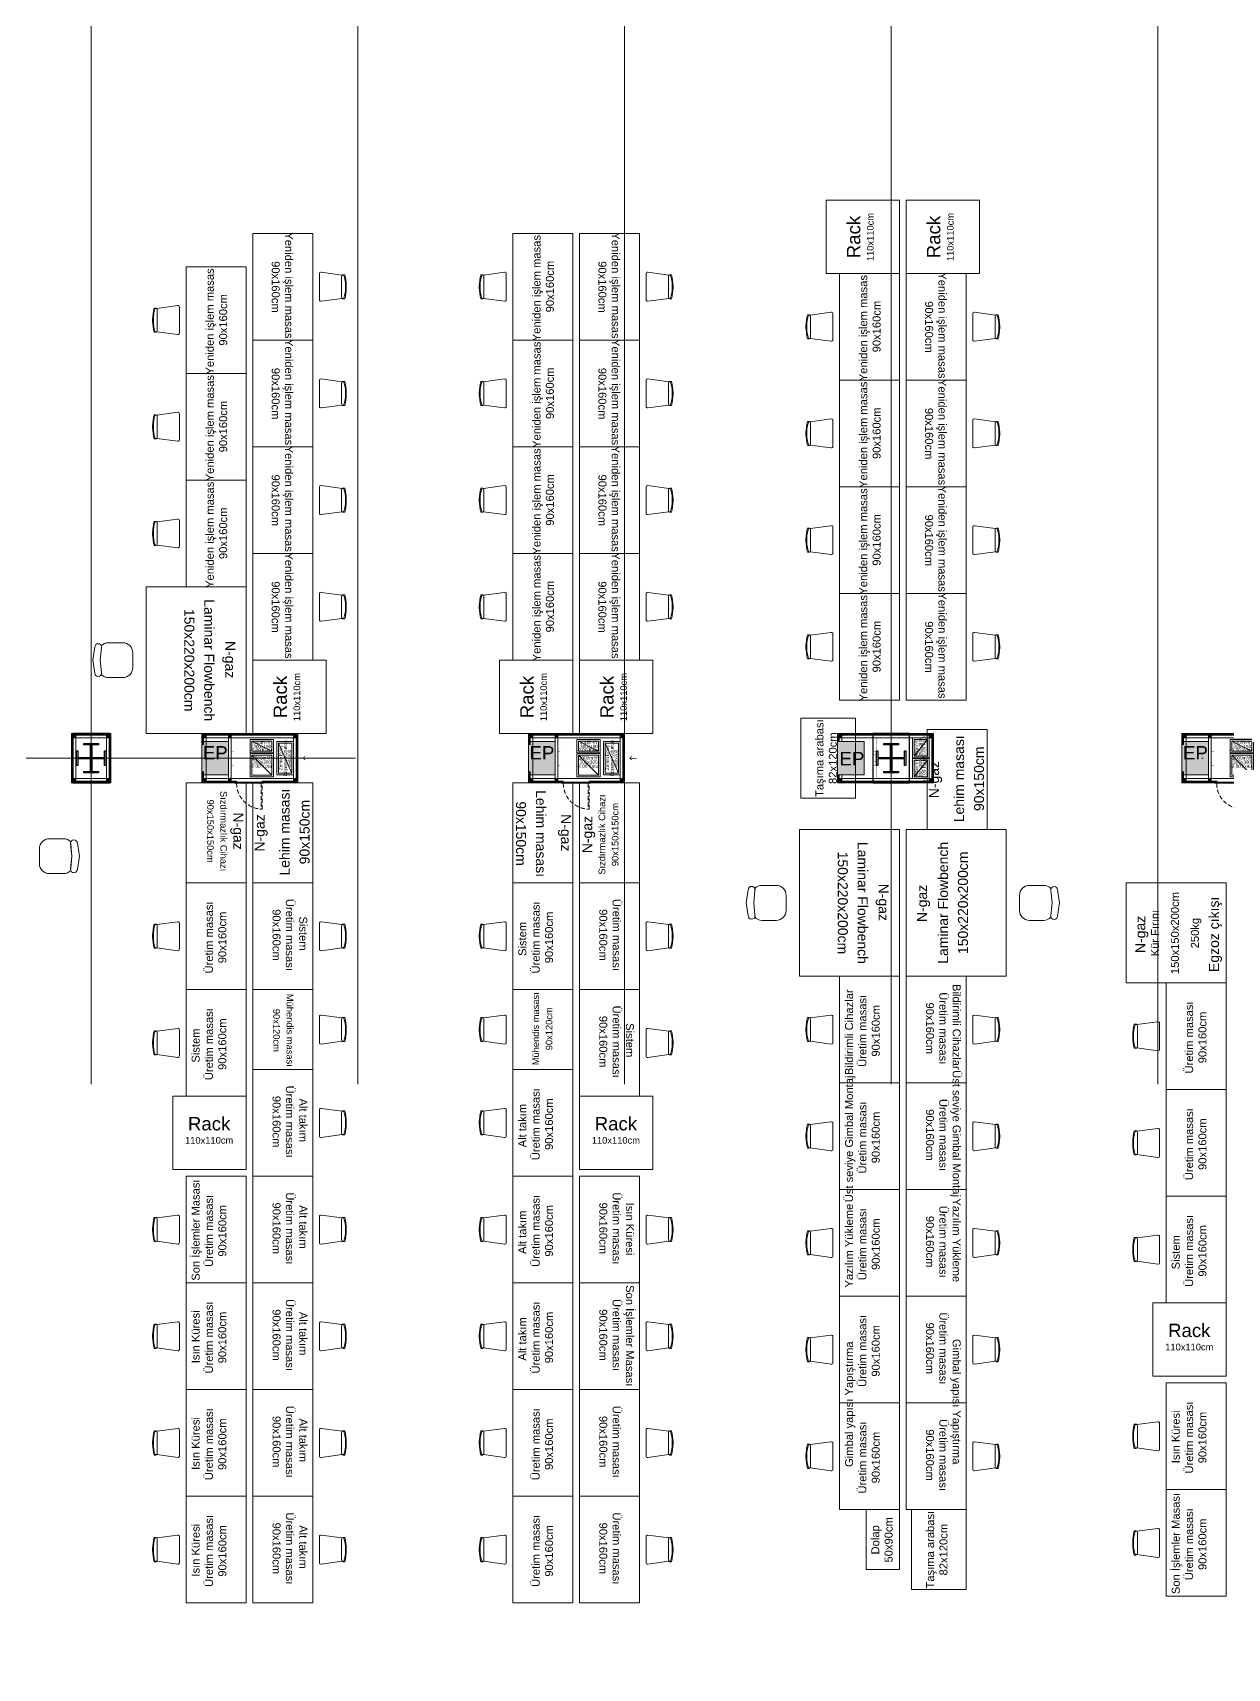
# Model space of a CAD drawing. Header units: centimetres. Extents: x 405464 to 563355, y 50011 to 66875.
# Drawn here: x 510751 to 512542, y 54154 to 56607 of the extents above; entities that cross this region are included whole.
import ezdxf
from ezdxf.enums import TextEntityAlignment as Align

# ---------------------------------------------------------------- set-up
doc = ezdxf.new("R2010")
doc.units = ezdxf.units.CM
for name, pattern in [('DASHDOT', [25.4, 12.7, -6.35, 0, -6.35]), ('DASHED2', [9.525, 6.35, -3.175]), ('HIDDEN', [9.525, 6.35, -3.175])]:
    doc.linetypes.add(name, pattern=pattern)
doc.layers.get('0').update_dxf_attribs({"lineweight": 9})
for name, color, linetype, lineweight in [('0-KRCN-MİMARİ-220526', 8, 'Continuous', 9), ('A_Aks', 30, 'DASHDOT', 9), ('A_celik', 1, 'Continuous', 25), ('A_Duvar-alçiplak', 3, 'Continuous', 30), ('D_Aluminyum', 140, 'Continuous', 18), ('D_Merkez', 51, 'Continuous', 13), ('D_Profil', 155, 'Continuous', 15), ('G_0.13', 145, 'Continuous', 13), ('TF_Cihaz', 20, 'Continuous', 13), ('TF_Mobilya', 142, 'Continuous', 9)]:
    doc.layers.add(name, color=color, linetype=linetype, lineweight=lineweight)
doc.layers.add('Altyapı', color=1, linetype='Continuous')
doc.layers.add('TF_Cihaz_yazı', color=5, linetype='Continuous')
doc.layers.add('DV_alçıpanel_duvar_yeni', color=1, linetype='Continuous', lineweight=20, true_color=0xff0000)
doc.styles.add('MP_KAPI_POZ', font='arial.ttf')
doc.styles.add('Normal', font='arial.ttf')

# ---------------------------------------------------------------- blocks, each defined once
blk = doc.blocks.new('a_aks')
at = {"layer": 'A_Aks', "color": 8, "ltscale": 200}
for p, q in [((6480, 5308), (6480, -831.1)), ((6880, 5308), (6880, -831.1)), ((7280, 5308), (7280, -831.1)), ((7680, 5308), (7680, -831.1)), ((8080, 5308), (8080, -831.1)), ((-743.4, 3257), (12633.6, 3257))]:
    blk.add_line(p, q, dxfattribs=at)
blk = doc.blocks.new('mimari_yeni_durum')
at = {"layer": 'A_celik', "color": 8}
for points in [[(6458, 3246), (6458, 3268), (6460, 3268), (6460, 3258), (6500, 3258), (6500, 3268), (6502, 3268), (6502, 3246), (6500, 3246), (6500, 3256), (6460, 3256), (6460, 3246), (6458, 3246)], [(6469, 3279), (6491, 3279), (6491, 3277), (6481, 3277), (6481, 3237), (6491, 3237), (6491, 3235), (6469, 3235), (6469, 3237), (6479, 3237), (6479, 3277), (6469, 3277), (6469, 3279)], [(7658, 3246), (7658, 3268), (7660, 3268), (7660, 3258), (7700, 3258), (7700, 3268), (7702, 3268), (7702, 3246), (7700, 3246), (7700, 3256), (7660, 3256), (7660, 3246), (7658, 3246)], [(7669, 3279), (7691, 3279), (7691, 3277), (7681, 3277), (7681, 3237), (7691, 3237), (7691, 3235), (7669, 3235), (7669, 3237), (7679, 3237), (7679, 3277), (7669, 3277), (7669, 3279)]]:
    blk.add_lwpolyline(points, dxfattribs=at)
at = {"layer": 'A_Duvar-alçiplak', "color": 8}
for points in [[(6452.5, 3220), (6507.5, 3220), (6507.5, 3294), (6452.5, 3294)], [(7652.5, 3220), (7707.5, 3220), (7707.5, 3294), (7652.5, 3294)]]:
    blk.add_lwpolyline(points, close=True, dxfattribs=at)
at = {"layer": 'A_Aks', "color": 8}
blk.add_blockref('a_aks', (0, 0), dxfattribs=at)
blk = doc.blocks.new('sandalye')
at = {"color": 8, "linetype": 'HIDDEN', "ltscale": 5}
blk.add_line((-403, 12), (-403, -12), dxfattribs=at)
at = {"color": 8, "linetype": 'Continuous'}
for p, q in [((-356, 181), (-379, 181)), ((-366, 172), (-341, 175)), ((-341, 175), (-366, 172)), ((-24, 217), (-341, 175)), ((-333, -158), (-333, 158)), ((-333, 158), (-333, -158)), ((0, -196), (0, 196)), ((-379, -181), (-356, -181)), ((-341, -175), (-366, -172)), ((-366, -172), (-341, -175)), ((-341, -175), (-24, -217))]:
    blk.add_line(p, q, dxfattribs=at)
for centre, radius, start, end in [((276, 0), 679, 164.5563, 178.9655), ((222, 0), 613, 163.7398, 178.854), ((222, 0), 613, 163.7398, 178.854), ((-356, 158), 23, 48.6707, 90), ((-356, 158), 23, 0, 48.6707), ((-356, 158), 23, 0, 48.6707), ((-21, 196), 21.5, 360, 97.624), ((276, 0), 679, 181.0345, 195.4437), ((222, 0), 613, 181.146, 196.2602), ((222, 0), 613, 181.146, 196.2602), ((-356, -158), 23, 270, 311.3293), ((-356, -158), 23, 311.3293, 360), ((-356, -158), 23, 311.3293, 360), ((-21, -196), 21.5, 262.376, 0)]:
    blk.add_arc(centre, radius, start, end, dxfattribs=at)
at = {"color": 8, "linetype": 'HIDDEN', "ltscale": 5}
for centre, radius, start, end in [((276, 0), 679, 178.9655, 181.0345), ((276, 0), 679, 178.9655, 181.0345), ((222, 0), 613, 178.854, 181.146), ((222, 0), 613, 178.854, 181.146)]:
    blk.add_arc(centre, radius, start, end, dxfattribs=at)
blk = doc.blocks.new('A$C43b5bca2')
at = {"layer": 'Altyapı', "color": 8, "style": 'MP_KAPI_POZ'}
blk.add_text('N-gaz', height=15, rotation=90, dxfattribs=at).set_placement((-7.5, 27.9), align=Align.MIDDLE_CENTER)
blk = doc.blocks.new('*U123')
at = {"ltscale": 40}
blk.add_lwpolyline([(0, 0), (0, 4), (4, 4), (4, 0)], close=True, dxfattribs=at)
at = {"layer": 'D_Merkez', "ltscale": 0.015}
for points in [[(0, 0), (4, 4)], [(0, 4), (4, 0)]]:
    blk.add_lwpolyline(points, dxfattribs=at)
at = {"layer": 'D_Profil', "ltscale": 40}
blk.add_lwpolyline([(0.3, 0.3), (0.3, 3.7), (3.7, 3.7), (3.7, 0.3)], close=True, dxfattribs=at)
blk = doc.blocks.new('A$Cc0add5d6')
h = blk.add_hatch(color=252)
h.dxf.hatch_style = 1
h.paths.add_polyline_path([(-14, 12), (26, 12), (26, 62), (-14, 62)])
for points in [[(-14, 12), (26, 12), (26, 62), (-14, 62)], [(98.5, 12), (123.5, 12), (123.5, 62), (98.5, 62)], [(101, 14.5), (121, 14.5), (121, 59.5), (101, 59.5)]]:
    blk.add_lwpolyline(points, close=True)
for points, const_width in [([(34, 67.5), (30, 67.5), (30, 47.5), (34, 47.5)], 0.5), ([(34, 26.5), (30, 26.5), (30, 6.5), (34, 6.5)], 0.5), ([(140.8, 34.2), (138, 37), (140.8, 39.8)], 1), ([(148.1, 37), (138, 37)], 1)]:
    blk.add_lwpolyline(points, dxfattribs=dict(const_width=const_width))
at = {"ltscale": 10}
for points in [[(58.5, 65), (93.5, 65), (93.5, 45), (58.5, 45)], [(61, 62.5), (91, 62.5), (91, 47.5), (61, 47.5)], [(58.5, 44), (93.5, 44), (93.5, 9), (58.5, 9)], [(61, 41.5), (91, 41.5), (91, 11.5), (61, 11.5)]]:
    blk.add_lwpolyline(points, close=True, dxfattribs=at)
for points in [[(91, 47.5), (61, 62.5)], [(91, 11.5), (61, 41.5)]]:
    blk.add_lwpolyline(points, dxfattribs=at)
blk.add_lwpolyline([(101, 59.5), (121, 14.5)])
at = {"layer": 'D_Aluminyum'}
for points in [[(37.5, 2.5), (37.5, 0), (35.5, 0), (35.5, -0.7), (38.2, -0.7), (38.2, 2.5), (37.5, 2.5)], [(38.2, 0.8), (76.8, 0.8)], [(79.5, -0.7), (76.8, -0.7), (76.8, 2.5), (77.5, 2.5), (77.5, 0), (79.5, 0), (79.5, -0.7)], [(38.2, -0.7), (76.8, -0.7)]]:
    blk.add_lwpolyline(points, dxfattribs=at)
at = {"layer": 'D_Aluminyum', "linetype": 'DASHED2'}
blk.add_lwpolyline([(76.8, -0.7), (75.3, -0.7), (75.3, -39.3), (76.8, -39.3)], close=True, dxfattribs=at)
blk.add_arc((76.8, -0.7), 38.6, 180, 267.7746, dxfattribs=at)
at = {"layer": 'D_Profil'}
blk.add_lwpolyline([(-7.5, 6.5), (123.5, 6.5), (123.5, 67.5), (-7.5, 67.5)], close=True, dxfattribs=at)
for points in [[(26, 6.5), (26, 67.5)], [(30, 6.5), (30, 67.5)]]:
    blk.add_lwpolyline(points, dxfattribs=at)
at = {"layer": 'DV_alçıpanel_duvar_yeni'}
for points in [[(77.5, 0), (130, 0), (130, 74), (-14, 74), (-14, 57)], [(77.5, 1.2), (128.8, 1.2), (128.8, 72.8), (-12.8, 72.8), (-12.8, 57)], [(77.5, 2.5), (127.5, 2.5), (127.5, 71.5), (-11.5, 71.5), (-11.5, 57)], [(-14, 17), (-14, 0), (37.5, 0)], [(-12.8, 17), (-12.8, 1.2), (37.5, 1.2)], [(-11.5, 17), (-11.5, 2.5), (37.5, 2.5)], [(37.5, 2.5), (37.5, 0)], [(77.5, 2.5), (77.5, 0)]]:
    blk.add_lwpolyline(points, dxfattribs=at)
at = {"layer": 'D_Profil', "xscale": -1, "rotation": 180}
for p in [(-11.5, 71.5), (26, 71.5), (26, 6.5)]:
    blk.add_blockref('*U123', p, dxfattribs=at)
at = {"layer": 'D_Profil', "rotation": 180}
blk.add_blockref('*U123', (127.5, 71.5), dxfattribs=at)
at = {"layer": 'D_Profil'}
blk.add_blockref('*U123', (-11.5, 2.5), dxfattribs=at)
at = {"layer": 'D_Profil', "xscale": -1}
blk.add_blockref('*U123', (127.5, 2.5), dxfattribs=at)
at = {"style": 'Normal'}
for s, height, p in [('EP', 20, (-12.4, 35.1)), ('+2.00 Kotu', 5, (56.8, 46.7)), ('500m³/h', 5, (62.9, 58)), ('300x150', 5, (63.3, 52)), ('+2.00 Kotu', 5, (56.7, 22.6)), ('2000m³/h', 5, (61.7, 35)), ('300x300', 5, (62.9, 28.6))]:
    blk.add_text(s, height=height, dxfattribs=at).set_placement(p)
for s, p in [('Zemin Emiş', (106.8, 19.1)), ('Döşeme Kotunda', (113.7, 9.7)), ('450x200', (119.9, 22.9))]:
    blk.add_text(s, height=5, rotation=90, dxfattribs=at).set_placement(p)
blk = doc.blocks.new('duvarlar')
h = blk.add_hatch(color=252)
h.dxf.hatch_style = 1
h.paths.add_polyline_path([(7599.5, 3232), (7639.5, 3232), (7639.5, 3282), (7599.5, 3282)])
at = {"const_width": 0.5}
for points in [[(7654, 3267.5), (7658, 3267.5), (7658, 3287.5), (7654, 3287.5)], [(7654, 3262), (7658, 3262), (7658, 3252), (7654, 3252)], [(7654, 3226.5), (7658, 3226.5), (7658, 3246.5), (7654, 3246.5)]]:
    blk.add_lwpolyline(points, dxfattribs=at)
at = {"ltscale": 10}
for points in [[(7712, 3257.5), (7712, 3287.5), (7737, 3287.5), (7737, 3257.5)], [(7714.5, 3260), (7714.5, 3285), (7734.5, 3285), (7734.5, 3260)], [(7712, 3226.5), (7712, 3256.5), (7737, 3256.5), (7737, 3226.5)], [(7714.5, 3229), (7714.5, 3254), (7734.5, 3254), (7734.5, 3229)]]:
    blk.add_lwpolyline(points, close=True, dxfattribs=at)
for points in [[(7734.5, 3285), (7714.5, 3260)], [(7734.5, 3254), (7714.5, 3229)]]:
    blk.add_lwpolyline(points, dxfattribs=at)
at = {"layer": 'D_Profil'}
blk.add_lwpolyline([(6457, 3226.5), (6503, 3226.5), (6503, 3287.5), (6457, 3287.5)], close=True, dxfattribs=at)
blk.add_lwpolyline([(7606, 3232), (7606, 3226.5), (7737, 3226.5), (7737, 3287.5), (7606, 3287.5), (7606, 3282)], dxfattribs=at)
at = {"layer": 'DV_alçıpanel_duvar_yeni'}
for points in [[(6450.5, 3220), (6509.5, 3220), (6509.5, 3294), (6450.5, 3294)], [(6451.8, 3221.2), (6508.2, 3221.2), (6508.2, 3292.7), (6451.8, 3292.7)], [(6453, 3222.5), (6507, 3222.5), (6507, 3291.5), (6453, 3291.5)]]:
    blk.add_lwpolyline(points, close=True, dxfattribs=at)
for points in [[(7599.5, 3232), (7599.5, 3220), (7743.5, 3220), (7743.5, 3294), (7599.5, 3294), (7599.5, 3282)], [(7600.8, 3232), (7600.8, 3221.2), (7742.2, 3221.2), (7742.2, 3292.7), (7600.8, 3292.7), (7600.8, 3282)], [(7602, 3232), (7602, 3222.5), (7741, 3222.5), (7741, 3291.5), (7602, 3291.5), (7602, 3282)]]:
    blk.add_lwpolyline(points, dxfattribs=at)
at = {"layer": 'G_0.13', "ltscale": 10}
blk.add_lwpolyline([(7599.5, 3232), (7639.5, 3232), (7639.5, 3282), (7599.5, 3282)], close=True, dxfattribs=at)
for p in [(6660, 3220), (7150, 3220), (8130, 3220)]:
    blk.add_blockref('A$Cc0add5d6', p)
at = {"layer": 'D_Profil', "rotation": 180}
for p in [(6457, 3291.5), (6507, 3291.5), (7606, 3291.5), (7741, 3291.5)]:
    blk.add_blockref('*U123', p, dxfattribs=at)
at = {"layer": 'D_Profil', "xscale": -1}
for p in [(6457, 3222.5), (6507, 3222.5), (7606, 3222.5), (7741, 3222.5)]:
    blk.add_blockref('*U123', p, dxfattribs=at)
at = {"style": 'Normal'}
for s, p in [('+2.00 Kotu', (7731.2, 3256.4)), ('500m³/h', (7720.5, 3259.3)), ('250x200', (7726.5, 3259.6)), ('500m³/h', (7720.5, 3228.3)), ('250x200', (7726.5, 3228.6)), ('+2.00 Kotu', (7731.8, 3222.2))]:
    blk.add_text(s, height=5, rotation=90, dxfattribs=at).set_placement(p)
blk.add_text('EP', height=20, dxfattribs=at).set_placement((7602.5, 3246.3))
blk = doc.blocks.new('A$C9e52caec')
at = {"color": 8}
for p, q in [((6482.5, 3404.1), (6485.6, 3423.7)), ((6495.6, 3422.7), (6493.8, 3404.1)), ((6495.7, 3422.7), (6493.8, 3404.1)), ((6512.5, 3430.2), (6506.3, 3430.2)), ((6527.5, 3430.2), (6512.5, 3430.2)), ((6542.5, 3392.8), (6542.5, 3415.2)), ((6482.5, 3404.1), (6482.5, 3404.1)), ((6482.5, 3404.1), (6482.5, 3404.1)), ((6482.5, 3404), (6482.5, 3404.1)), ((6485.6, 3384.5), (6482.5, 3404)), ((6482.5, 3404), (6482.5, 3404)), ((6493.8, 3404.1), (6495.6, 3385.4)), ((6493.8, 3404.1), (6495.7, 3385.4)), ((6506.3, 3377.8), (6527.5, 3377.8)), ((6402.5, 3121.2), (6402.5, 3098.8)), ((6438.7, 3136.2), (6417.5, 3136.2)), ((6451.2, 3109.9), (6449.3, 3128.6)), ((6451.2, 3109.9), (6449.4, 3128.6)), ((6459.4, 3129.5), (6462.5, 3110)), ((6449.3, 3091.3), (6451.2, 3109.9)), ((6449.4, 3091.3), (6451.2, 3109.9)), ((6462.5, 3109.9), (6459.4, 3090.3)), ((6462.5, 3110), (6462.5, 3110)), ((6462.5, 3110), (6462.5, 3109.9)), ((6462.5, 3109.9), (6462.5, 3109.9)), ((6462.5, 3109.9), (6462.5, 3109.9)), ((6417.5, 3083.8), (6432.5, 3083.8)), ((6432.5, 3083.8), (6438.7, 3083.8)), ((7492.5, 3066.2), (7486.3, 3066.2)), ((7507.5, 3066.2), (7492.5, 3066.2)), ((7908.7, 3066.2), (7887.5, 3066.2)), ((7462.5, 3040.1), (7465.6, 3059.7)), ((7475.6, 3058.7), (7473.8, 3040.1)), ((7475.7, 3058.7), (7473.8, 3040.1)), ((7522.5, 3028.8), (7522.5, 3051.2)), ((7872.5, 3051.2), (7872.5, 3028.8)), ((7921.2, 3039.9), (7919.3, 3058.6)), ((7921.2, 3039.9), (7919.4, 3058.6)), ((7929.4, 3059.5), (7932.5, 3040)), ((7462.5, 3040.1), (7462.5, 3040.1)), ((7462.5, 3040.1), (7462.5, 3040.1)), ((7462.5, 3040), (7462.5, 3040.1)), ((7465.6, 3020.5), (7462.5, 3040)), ((7462.5, 3040), (7462.5, 3040)), ((7473.8, 3040.1), (7475.6, 3021.4)), ((7473.8, 3040.1), (7475.7, 3021.4)), ((7919.3, 3021.3), (7921.2, 3039.9)), ((7919.4, 3021.3), (7921.2, 3039.9)), ((7932.5, 3039.9), (7929.4, 3020.3)), ((7932.5, 3040), (7932.5, 3040)), ((7932.5, 3040), (7932.5, 3039.9)), ((7932.5, 3039.9), (7932.5, 3039.9)), ((7932.5, 3039.9), (7932.5, 3039.9)), ((7486.3, 3013.8), (7507.5, 3013.8)), ((7887.5, 3013.8), (7902.5, 3013.8)), ((7902.5, 3013.8), (7908.7, 3013.8))]:
    blk.add_line(p, q, dxfattribs=at)
for centre, start, end in [((6506.3, 3415.2), 89.9532, 136.7734), ((6527.5, 3415.2), 0.0642, 90.0642), ((6527.5, 3392.8), 269.9358, 359.9358), ((6506.3, 3392.8), 222.9893, 270.047), ((6417.5, 3121.2), 89.9358, 179.9358), ((6438.7, 3121.2), 42.9893, 90.047), ((6417.5, 3098.8), 180.0642, 270.0642), ((6438.7, 3098.8), 269.9532, 316.7734), ((7486.3, 3051.2), 89.9532, 136.7734), ((7507.5, 3051.2), 0.0642, 90.0642), ((7887.5, 3051.2), 89.9358, 179.9358), ((7908.7, 3051.2), 42.9893, 90.047), ((7486.3, 3028.8), 222.9893, 270.047), ((7507.5, 3028.8), 269.9358, 359.9358), ((7887.5, 3028.8), 180.0642, 270.0642), ((7908.7, 3028.8), 269.9532, 316.7734)]:
    blk.add_arc(centre, 15, start, end, dxfattribs=at)
for centre, major_axis, start_param, end_param in [((6490.7, 3423.7), (-5.07, 0), -1.570796, 0), ((6490.7, 3423.7), (-5.07, 0), 3.141593, 4.712389), ((6490.6, 3423.7), (-5.07, 0), -3.141593, -2.777625), ((6490.6, 3423.7), (-5.07, 0), 2.948377, 3.141593), ((6490.7, 3423.7), (-5.07, 0), 2.948377, 3.141593), ((6490.6, 3384.5), (5.07, 0), 0, 0.193216), ((6490.7, 3384.5), (5.07, 0), 0, 0.193216), ((6490.7, 3384.5), (5.07, 0), 3.141593, 4.712389), ((6490.7, 3384.5), (5.07, 0), -1.570796, 0), ((6490.6, 3384.5), (5.07, 0), -0.386815, 0), ((6454.3, 3129.5), (-5.07, 0), -1.570796, 0), ((6454.3, 3129.5), (-5.07, 0), 0, 0.193216), ((6454.4, 3129.5), (-5.07, 0), -0.386815, 0), ((6454.4, 3129.5), (-5.07, 0), 0, 0.193216), ((6454.3, 3129.5), (-5.07, 0), 3.141593, 4.712389), ((6454.3, 3090.3), (5.07, 0), 2.948377, 3.141593), ((6454.4, 3090.3), (5.07, 0), 2.948377, 3.141593), ((6454.3, 3090.3), (5.07, 0), 3.141593, 4.712389), ((6454.4, 3090.3), (5.07, 0), -3.141593, -2.777625), ((6454.3, 3090.3), (5.07, 0), -1.570796, 0), ((7470.7, 3059.7), (-5.07, 0), -1.570796, 0), ((7470.7, 3059.7), (-5.07, 0), 3.141593, 4.712389), ((7470.6, 3059.7), (-5.07, 0), -3.141593, -2.777625), ((7470.6, 3059.7), (-5.07, 0), 2.948377, 3.141593), ((7470.7, 3059.7), (-5.07, 0), 2.948377, 3.141593), ((7924.3, 3059.5), (-5.07, 0), -1.570796, 0), ((7924.3, 3059.5), (-5.07, 0), 0, 0.193216), ((7924.4, 3059.5), (-5.07, 0), -0.386815, 0), ((7924.4, 3059.5), (-5.07, 0), 0, 0.193216), ((7924.3, 3059.5), (-5.07, 0), 3.141593, 4.712389), ((7470.7, 3020.5), (5.07, 0), 3.141593, 4.712389), ((7470.7, 3020.5), (5.07, 0), -1.570796, 0), ((7470.6, 3020.5), (5.07, 0), -0.386815, 0), ((7470.6, 3020.5), (5.07, 0), 0, 0.193216), ((7470.7, 3020.5), (5.07, 0), 0, 0.193216), ((7924.3, 3020.3), (5.07, 0), 2.948377, 3.141593), ((7924.3, 3020.3), (5.07, 0), 3.141593, 4.712389), ((7924.4, 3020.3), (5.07, 0), 2.948377, 3.141593), ((7924.4, 3020.3), (5.07, 0), -3.141593, -2.777625), ((7924.3, 3020.3), (5.07, 0), -1.570796, 0)]:
    blk.add_ellipse(centre, major_axis=major_axis, ratio=0.992782, start_param=start_param, end_param=end_param, dxfattribs=at)
at = {"layer": 'TF_Cihaz', "color": 8}
for points in [[(7692.5, 3984), (7692.5, 4094), (7582.5, 4094), (7582.5, 3984)], [(7812.5, 3984), (7812.5, 4094), (7702.5, 4094), (7702.5, 3984)], [(6562.5, 3294), (6712.5, 3294), (6712.5, 3514), (6562.5, 3514)], [(6832.5, 3294), (6832.5, 3404), (6722.5, 3404), (6722.5, 3294)], [(7202.5, 3294), (7202.5, 3404), (7092.5, 3404), (7092.5, 3294)], [(7322.5, 3294), (7322.5, 3404), (7212.5, 3404), (7212.5, 3294)], [(7824, 3300), (7734, 3300), (7734, 3150), (7824, 3150)], [(6712.5, 3220), (6622.5, 3220), (6622.5, 3070), (6712.5, 3070)], [(6812.5, 3220), (6722.5, 3220), (6722.5, 3070), (6812.5, 3070)], [(7112.5, 3070), (7202.5, 3070), (7202.5, 3220), (7112.5, 3220)], [(7212.5, 3070), (7302.5, 3070), (7302.5, 3220), (7212.5, 3220)], [(7542.5, 2930), (7692.5, 2930), (7692.5, 3150), (7542.5, 3150)], [(7852.5, 3150), (7702.5, 3150), (7702.5, 2930), (7852.5, 2930)], [(6602.5, 2640), (6712.5, 2640), (6712.5, 2750), (6602.5, 2750)], [(7212.5, 2640), (7322.5, 2640), (7322.5, 2750), (7212.5, 2750)], [(8072.5, 2330), (8182.5, 2330), (8182.5, 2440), (8072.5, 2440)]]:
    blk.add_lwpolyline(points, close=True, dxfattribs=at)
at = {"layer": 'TF_Cihaz'}
blk.add_lwpolyline([(8182.5, 2920), (8182.5, 3070), (8032.5, 3070), (8032.5, 2920)], close=True, dxfattribs=at)
at = {"layer": 'TF_Mobilya', "color": 8}
for points in [[(6722.5, 3884), (6812.5, 3884), (6812.5, 4044), (6722.5, 4044)], [(7202.5, 4044), (7112.5, 4044), (7112.5, 3884), (7202.5, 3884)], [(7212.5, 3884), (7302.5, 3884), (7302.5, 4044), (7212.5, 4044)], [(6712.5, 3994), (6622.5, 3994), (6622.5, 3834), (6712.5, 3834)], [(7692.5, 3984), (7602.5, 3984), (7602.5, 3824), (7692.5, 3824)], [(7702.5, 3824), (7792.5, 3824), (7792.5, 3984), (7702.5, 3984)], [(6722.5, 3724), (6812.5, 3724), (6812.5, 3884), (6722.5, 3884)], [(7202.5, 3884), (7112.5, 3884), (7112.5, 3724), (7202.5, 3724)], [(7212.5, 3724), (7302.5, 3724), (7302.5, 3884), (7212.5, 3884)], [(6712.5, 3834), (6622.5, 3834), (6622.5, 3674), (6712.5, 3674)], [(7692.5, 3824), (7602.5, 3824), (7602.5, 3664), (7692.5, 3664)], [(7702.5, 3664), (7792.5, 3664), (7792.5, 3824), (7702.5, 3824)], [(6722.5, 3564), (6812.5, 3564), (6812.5, 3724), (6722.5, 3724)], [(7202.5, 3724), (7112.5, 3724), (7112.5, 3564), (7202.5, 3564)], [(7212.5, 3564), (7302.5, 3564), (7302.5, 3724), (7212.5, 3724)], [(6712.5, 3674), (6622.5, 3674), (6622.5, 3514), (6712.5, 3514)], [(7692.5, 3664), (7602.5, 3664), (7602.5, 3504), (7692.5, 3504)], [(7702.5, 3504), (7792.5, 3504), (7792.5, 3664), (7702.5, 3664)], [(6722.5, 3404), (6812.5, 3404), (6812.5, 3564), (6722.5, 3564)], [(7202.5, 3564), (7112.5, 3564), (7112.5, 3404), (7202.5, 3404)], [(7212.5, 3404), (7302.5, 3404), (7302.5, 3564), (7212.5, 3564)], [(7692.5, 3504), (7602.5, 3504), (7602.5, 3344), (7692.5, 3344)], [(7702.5, 3344), (7792.5, 3344), (7792.5, 3504), (7702.5, 3504)], [(7626.5, 3197), (7626.5, 3317), (7544.5, 3317), (7544.5, 3197)], [(6712.5, 3070), (6622.5, 3070), (6622.5, 2910), (6712.5, 2910)], [(6722.5, 2910), (6812.5, 2910), (6812.5, 3070), (6722.5, 3070)], [(7202.5, 3070), (7112.5, 3070), (7112.5, 2910), (7202.5, 2910)], [(7212.5, 2910), (7302.5, 2910), (7302.5, 3070), (7212.5, 3070)], [(7692.5, 2930), (7602.5, 2930), (7602.5, 2770), (7692.5, 2770)], [(7702.5, 2770), (7792.5, 2770), (7792.5, 2930), (7702.5, 2930)], [(8182.5, 2920), (8092.5, 2920), (8092.5, 2760), (8182.5, 2760)], [(6712.5, 2910), (6622.5, 2910), (6622.5, 2750), (6712.5, 2750)], [(6722.5, 2790), (6812.5, 2790), (6812.5, 2910), (6722.5, 2910)], [(7202.5, 2910), (7112.5, 2910), (7112.5, 2790), (7202.5, 2790)], [(7212.5, 2750), (7302.5, 2750), (7302.5, 2910), (7212.5, 2910)], [(6722.5, 2630), (6812.5, 2630), (6812.5, 2790), (6722.5, 2790)], [(7202.5, 2790), (7112.5, 2790), (7112.5, 2630), (7202.5, 2630)], [(7692.5, 2770), (7602.5, 2770), (7602.5, 2610), (7692.5, 2610)], [(7702.5, 2610), (7792.5, 2610), (7792.5, 2770), (7702.5, 2770)], [(8182.5, 2760), (8092.5, 2760), (8092.5, 2600), (8182.5, 2600)], [(6712.5, 2630), (6622.5, 2630), (6622.5, 2470), (6712.5, 2470)], [(6722.5, 2470), (6812.5, 2470), (6812.5, 2630), (6722.5, 2630)], [(7202.5, 2630), (7112.5, 2630), (7112.5, 2470), (7202.5, 2470)], [(7212.5, 2470), (7302.5, 2470), (7302.5, 2630), (7212.5, 2630)], [(7692.5, 2610), (7602.5, 2610), (7602.5, 2450), (7692.5, 2450)], [(7702.5, 2450), (7792.5, 2450), (7792.5, 2610), (7702.5, 2610)], [(8182.5, 2600), (8092.5, 2600), (8092.5, 2440), (8182.5, 2440)], [(6712.5, 2470), (6622.5, 2470), (6622.5, 2310), (6712.5, 2310)], [(6722.5, 2310), (6812.5, 2310), (6812.5, 2470), (6722.5, 2470)], [(7202.5, 2470), (7112.5, 2470), (7112.5, 2310), (7202.5, 2310)], [(7212.5, 2310), (7302.5, 2310), (7302.5, 2470), (7212.5, 2470)], [(7692.5, 2450), (7602.5, 2450), (7602.5, 2290), (7692.5, 2290)], [(7702.5, 2290), (7792.5, 2290), (7792.5, 2450), (7702.5, 2450)], [(6712.5, 2310), (6622.5, 2310), (6622.5, 2150), (6712.5, 2150)], [(6722.5, 2150), (6812.5, 2150), (6812.5, 2310), (6722.5, 2310)], [(7202.5, 2310), (7112.5, 2310), (7112.5, 2150), (7202.5, 2150)], [(7212.5, 2150), (7302.5, 2150), (7302.5, 2310), (7212.5, 2310)], [(8182.5, 2320), (8092.5, 2320), (8092.5, 2160), (8182.5, 2160)], [(7692.5, 2290), (7602.5, 2290), (7602.5, 2130), (7692.5, 2130)], [(7702.5, 2130), (7792.5, 2130), (7792.5, 2290), (7702.5, 2290)], [(8182.5, 2160), (8092.5, 2160), (8092.5, 2000), (8182.5, 2000)], [(6712.5, 2150), (6622.5, 2150), (6622.5, 1990), (6712.5, 1990)], [(6722.5, 1990), (6812.5, 1990), (6812.5, 2150), (6722.5, 2150)], [(7202.5, 2150), (7112.5, 2150), (7112.5, 1990), (7202.5, 1990)], [(7212.5, 1990), (7302.5, 1990), (7302.5, 2150), (7212.5, 2150)], [(7692.5, 2130), (7642.5, 2130), (7642.5, 2040), (7692.5, 2040)], [(7792.5, 2010), (7792.5, 2130), (7710.5, 2130), (7710.5, 2010)]]:
    blk.add_lwpolyline(points, close=True, dxfattribs=at)
at = {"color": 8}
blk.add_blockref('mimari_yeni_durum', (0, 0), dxfattribs=at)
at = {"color": 8, "xscale": -0.1000000000000001, "yscale": 0.1000000000000001, "zscale": 0.1}
for p in [(6822.5, 3964), (7312.5, 3964), (7802.5, 3904), (6822.5, 3484)]:
    blk.add_blockref('sandalye', p, dxfattribs=at)
at = {"color": 8, "xscale": -0.1000000000000003, "yscale": 0.1000000000000003, "zscale": 0.1000000000000002, "rotation": 180}
for p in [(7102.5, 3964), (6612.5, 3914), (7592.5, 3904)]:
    blk.add_blockref('sandalye', p, dxfattribs=at)
at = {"xscale": -0.1000000000000001, "yscale": 0.1000000000000001, "zscale": 0.1}
for p in [(6822.5, 3804), (7312.5, 3804), (7802.5, 3744), (6822.5, 3644), (7312.5, 3644), (7802.5, 3584), (7312.5, 3484), (7802.5, 3424), (6822.5, 2990), (7312.5, 2990), (6822.5, 2850), (7802.5, 2850), (7312.5, 2830), (6822.5, 2710), (7802.5, 2690), (6822.5, 2550), (7312.5, 2550), (7802.5, 2530), (6822.5, 2390), (7312.5, 2390), (7802.5, 2370), (6822.5, 2230), (7312.5, 2230), (7802.5, 2210), (6822.5, 2070), (7312.5, 2070)]:
    blk.add_blockref('sandalye', p, dxfattribs=at)
at = {"rotation": 180}
for p, xscale, yscale, zscale in [((7102.5, 3804), -0.1000000000000003, 0.1000000000000003, 0.1000000000000002), ((6612.5, 3754), -0.1000000000000003, 0.1000000000000003, 0.1000000000000002), ((7592.5, 3744), -0.1000000000000003, 0.1000000000000003, 0.1000000000000002), ((7102.5, 3644), -0.1000000000000003, 0.1000000000000003, 0.1000000000000002), ((6612.5, 3594), -0.1000000000000003, 0.1000000000000003, 0.1000000000000002), ((7592.5, 3584), -0.1000000000000003, 0.1000000000000003, 0.1000000000000002), ((7102.5, 3484), -0.1000000000000003, 0.1000000000000003, 0.1000000000000002), ((7592.5, 3424), -0.1000000000000003, 0.1000000000000003, 0.1000000000000002), ((6612.5, 2990), -0.1000000000000003, 0.1000000000000003, 0.1000000000000002), ((7102.5, 2990), -0.1000000000000003, 0.1000000000000003, 0.1000000000000002), ((7102.5, 2850), -0.1000000000000001, 0.1000000000000001, 0.1), ((7592.5, 2850), -0.1000000000000003, 0.1000000000000003, 0.1000000000000002), ((6612.5, 2830), -0.1000000000000003, 0.1000000000000003, 0.1000000000000002), ((8082.5, 2840), -0.1000000000000003, 0.1000000000000003, 0.1000000000000002), ((7102.5, 2710), -0.1000000000000003, 0.1000000000000003, 0.1000000000000002), ((7592.5, 2690), -0.1000000000000003, 0.1000000000000003, 0.1000000000000002), ((8082.5, 2680), -0.1000000000000003, 0.1000000000000003, 0.1000000000000002), ((6612.5, 2550), -0.1000000000000003, 0.1000000000000003, 0.1000000000000002), ((7102.5, 2550), -0.1000000000000003, 0.1000000000000003, 0.1000000000000002), ((7592.5, 2530), -0.1000000000000003, 0.1000000000000003, 0.1000000000000002), ((8082.5, 2520), -0.1000000000000003, 0.1000000000000003, 0.1000000000000002), ((6612.5, 2390), -0.1000000000000003, 0.1000000000000003, 0.1000000000000002), ((7102.5, 2390), -0.1000000000000003, 0.1000000000000003, 0.1000000000000002), ((7592.5, 2370), -0.1000000000000003, 0.1000000000000003, 0.1000000000000002), ((8082.5, 2240), -0.1000000000000003, 0.1000000000000003, 0.1000000000000002), ((6612.5, 2230), -0.1000000000000003, 0.1000000000000003, 0.1000000000000002), ((7102.5, 2230), -0.1000000000000003, 0.1000000000000003, 0.1000000000000002), ((7592.5, 2210), -0.1000000000000003, 0.1000000000000003, 0.1000000000000002), ((6612.5, 2070), -0.1000000000000003, 0.1000000000000003, 0.1000000000000002), ((7102.5, 2070), -0.1000000000000003, 0.1000000000000003, 0.1000000000000002), ((8082.5, 2080), -0.1000000000000003, 0.1000000000000003, 0.1000000000000002)]:
    blk.add_blockref('sandalye', p, dxfattribs=dict(at, xscale=xscale, yscale=yscale, zscale=zscale))
at = {"layer": 'Altyapı', "color": 8}
for p in [(7751.8, 3197), (6740.3, 3117), (7231.6, 3114.5)]:
    blk.add_blockref('A$C43b5bca2', p, dxfattribs=at)
at = {"layer": 'Altyapı', "color": 8, "rotation": 180}
for p in [(6693.4, 3175.5), (7184.7, 3173)]:
    blk.add_blockref('A$C43b5bca2', p, dxfattribs=at)
at = {"layer": 'Altyapı'}
blk.add_blockref('A$C43b5bca2', (8061.1, 2964.8), dxfattribs=at)
at = {"layer": 'Altyapı', "color": 8, "style": 'MP_KAPI_POZ'}
for rotation, p in [(270, (6688.7, 3404.8)), (270, (7668.7, 3040.8)), (90, (7726.3, 3039.2))]:
    blk.add_text('N-gaz', height=15, rotation=rotation, dxfattribs=at).set_placement(p, align=Align.MIDDLE_CENTER)
at = {"layer": 'Altyapı', "style": 'MP_KAPI_POZ'}
blk.add_text('Egzoz çıkışı', height=15, rotation=90, dxfattribs=at).set_placement((8164.1, 2992.8), align=Align.MIDDLE_CENTER)
at = {"layer": 'TF_Cihaz_yazı', "color": 8, "style": 'MP_KAPI_POZ'}
for s, height, rotation, p in [('110x110cm', 10, 90, (7648.6, 4038.6)), ('110x110cm', 10, 90, (7768.6, 4038.6)), ('Rack', 20, 90, (7623.7, 4038.6)), ('Rack', 20, 90, (7743.7, 4038.6)), ('Laminar Flowbench', 15, 270, (6657.2, 3403.9)), ('150x220x200cm', 15, 270, (6627.4, 3403.9)), ('Rack', 20, 90, (6763.7, 3348.6)), ('110x110cm', 10, 90, (6788.6, 3348.6)), ('Rack', 20, 90, (7133.7, 3348.6)), ('110x110cm', 10, 90, (7158.6, 3348.6)), ('Rack', 20, 90, (7253.7, 3348.6)), ('110x110cm', 10, 90, (7278.6, 3348.6)), ('Lehim masası', 15, 90, (7781.8, 3226.1)), ('90x150cm', 15, 90, (7811.7, 3226.1)), ('90x150x150cm', 10, 270, (6659, 3147.6)), ('Sızdırmazlık Cihazı', 10, 270, (6678.9, 3147.6)), ('Lehim masası', 15, 90, (6770.3, 3146.1)), ('90x150cm', 15, 90, (6800.2, 3146.1)), ('90x150cm', 15, 270, (7124.8, 3143.9)), ('Lehim masası', 15, 270, (7154.7, 3143.9)), ('Sızdırmazlık Cihazı', 10, 90, (7246.1, 3142.4)), ('90x150x150cm', 10, 90, (7266, 3142.4)), ('Laminar Flowbench', 15, 270, (7637.2, 3039.9)), ('Laminar Flowbench', 15, 90, (7757.8, 3040.1)), ('150x220x200cm', 15, 90, (7787.6, 3040.1)), ('150x220x200cm', 15, 270, (7607.4, 3039.9))]:
    blk.add_text(s, height=height, rotation=rotation, dxfattribs=at).set_placement(p, align=Align.MIDDLE_CENTER)
at = {"layer": 'TF_Cihaz_yazı', "style": 'MP_KAPI_POZ'}
for s, p in [('150x150x200cm', (8105.5, 2994.7)), ('Kür Fırını', (8075.6, 2994.7)), ('250kg', (8135.5, 2994.7))]:
    blk.add_text(s, height=12, rotation=90, dxfattribs=at).set_placement(p, align=Align.MIDDLE_CENTER)
at = {"layer": 'TF_Cihaz_yazı', "color": 8, "style": 'MP_KAPI_POZ'}
for s, height, p in [('Rack', 20, (6657.1, 2708.8)), ('Rack', 20, (7267.1, 2708.8)), ('110x110cm', 10, (6657.1, 2683.9)), ('110x110cm', 10, (7267.1, 2683.9)), ('Rack', 20, (8127.1, 2398.8)), ('110x110cm', 10, (8127.1, 2373.9))]:
    blk.add_text(s, height=height, dxfattribs=at).set_placement(p, align=Align.MIDDLE_CENTER)
at = {"layer": 'TF_Mobilya', "color": 8, "style": 'MP_KAPI_POZ'}
for s, height, rotation, p in [('Yeniden işlem masası', 12, 270, (6776.9, 3963.7)), ('Yeniden işlem masası', 12, 90, (7148.1, 3964.3)), ('Yeniden işlem masası', 12, 270, (7266.9, 3963.7)), ('90x160cm', 12, 270, (6756.9, 3963.7)), ('90x160cm', 12, 90, (7168.1, 3964.3)), ('90x160cm', 12, 270, (7246.9, 3963.7)), ('Yeniden işlem masası', 12, 90, (6658.1, 3914.3)), ('Yeniden işlem masası', 12, 90, (7638.1, 3904.3)), ('Yeniden işlem masası', 12, 270, (7756.9, 3903.7)), ('90x160cm', 12, 90, (6678.1, 3914.3)), ('90x160cm', 12, 90, (7658.1, 3904.3)), ('90x160cm', 12, 270, (7736.9, 3903.7)), ('Yeniden işlem masası', 12, 270, (6776.9, 3803.7)), ('Yeniden işlem masası', 12, 90, (7148.1, 3804.3)), ('Yeniden işlem masası', 12, 270, (7266.9, 3803.7)), ('Yeniden işlem masası', 12, 90, (6658.1, 3754.3)), ('90x160cm', 12, 270, (6756.9, 3803.7)), ('90x160cm', 12, 90, (7168.1, 3804.3)), ('90x160cm', 12, 270, (7246.9, 3803.7)), ('Yeniden işlem masası', 12, 90, (7638.1, 3744.3)), ('Yeniden işlem masası', 12, 270, (7756.9, 3743.7)), ('90x160cm', 12, 90, (6678.1, 3754.3)), ('90x160cm', 12, 90, (7658.1, 3744.3)), ('90x160cm', 12, 270, (7736.9, 3743.7)), ('Yeniden işlem masası', 12, 270, (6776.9, 3643.7)), ('Yeniden işlem masası', 12, 90, (7148.1, 3644.3)), ('Yeniden işlem masası', 12, 270, (7266.9, 3643.7)), ('90x160cm', 12, 270, (6756.9, 3643.7)), ('90x160cm', 12, 90, (7168.1, 3644.3)), ('90x160cm', 12, 270, (7246.9, 3643.7)), ('Yeniden işlem masası', 12, 90, (6658.1, 3594.3)), ('Yeniden işlem masası', 12, 90, (7638.1, 3584.3)), ('Yeniden işlem masası', 12, 270, (7756.9, 3583.7)), ('90x160cm', 12, 90, (6678.1, 3594.3)), ('90x160cm', 12, 90, (7658.1, 3584.3)), ('90x160cm', 12, 270, (7736.9, 3583.7)), ('Yeniden işlem masası', 12, 270, (6776.9, 3483.7)), ('Yeniden işlem masası', 12, 90, (7148.1, 3484.3)), ('Yeniden işlem masası', 12, 270, (7266.9, 3483.7)), ('90x160cm', 12, 270, (6756.9, 3483.7)), ('90x160cm', 12, 90, (7168.1, 3484.3)), ('90x160cm', 12, 270, (7246.9, 3483.7)), ('Yeniden işlem masası', 12, 90, (7638.1, 3424.3)), ('Yeniden işlem masası', 12, 270, (7756.9, 3423.7)), ('90x160cm', 12, 90, (7658.1, 3424.3)), ('90x160cm', 12, 270, (7736.9, 3423.7)), ('Taşıma arabası', 12, 90, (7572.4, 3257)), ('82x120cm', 12, 90, (7592.4, 3257)), ('Üretim masası', 12, 270, (6778.2, 2991.9)), ('Üretim masası', 12, 270, (7268.2, 2991.9)), ('Üretim masası', 12, 90, (6656.8, 2988.1)), ('90x160cm', 12, 90, (6676.8, 2988.1)), ('90x160cm', 12, 270, (6758.2, 2991.9)), ('Sistem', 12, 270, (6798.2, 2994)), ('Üretim masası', 12, 90, (7146.8, 2988.1)), ('90x160cm', 12, 90, (7166.8, 2988.1)), ('90x160cm', 12, 270, (7248.2, 2991.9)), ('Sistem', 12, 90, (7126.8, 2986)), ('Mühendis masası', 10, 270, (6778.2, 2848.8)), ('Mühendis masası', 10, 90, (7146.8, 2851.2)), ('Bildirimli Cihazlar', 12, 90, (7616.8, 2846)), ('Üretim masası', 12, 90, (7636.8, 2848.1)), ('Üretim masası', 12, 270, (7758.2, 2851.9)), ('Bildirimli Cihazlar', 12, 270, (7778.2, 2854)), ('Üretim masası', 12, 90, (6656.8, 2828.1)), ('90x120cm', 10, 270, (6758.2, 2848.8)), ('90x120cm', 10, 90, (7166.8, 2851.2)), ('Üretim masası', 12, 270, (7268.2, 2831.9)), ('90x160cm', 12, 90, (7656.8, 2848.1)), ('90x160cm', 12, 270, (7738.2, 2851.9)), ('Üretim masası', 12, 90, (8126.8, 2838.1)), ('90x160cm', 12, 90, (8146.8, 2838.1)), ('Sistem', 12, 90, (6636.8, 2826)), ('90x160cm', 12, 90, (6676.8, 2828.1)), ('90x160cm', 12, 270, (7248.2, 2831.9)), ('Sistem', 12, 270, (7288.2, 2834)), ('Üst seviye Gimbal Montaj', 12, 90, (7616.8, 2686)), ('Üst seviye Gimbal Montaj', 12, 270, (7778.2, 2694)), ('90x160cm', 12, 270, (6758.2, 2711.9)), ('Üretim masası', 12, 270, (6778.2, 2711.9)), ('Üretim masası', 12, 90, (7146.8, 2708.1)), ('Alt takım', 12, 270, (6798.2, 2714)), ('Alt takım', 12, 90, (7126.8, 2706)), ('90x160cm', 12, 90, (7166.8, 2708.1)), ('Üretim masası', 12, 90, (7636.8, 2688.1)), ('90x160cm', 12, 90, (7656.8, 2688.1)), ('90x160cm', 12, 270, (7738.2, 2691.9)), ('Üretim masası', 12, 270, (7758.2, 2691.9)), ('Üretim masası', 12, 90, (8126.8, 2678.1)), ('90x160cm', 12, 90, (8146.8, 2678.1)), ('Son İşlemler Masası', 12, 90, (6636.8, 2549.2)), ('Üretim masası', 12, 90, (6656.8, 2548.1)), ('Üretim masası', 12, 270, (6778.2, 2551.9)), ('Üretim masası', 12, 90, (7146.8, 2548.1)), ('Üretim masası', 12, 270, (7268.2, 2551.9)), ('90x160cm', 12, 90, (6676.8, 2548.1)), ('90x160cm', 12, 270, (6758.2, 2551.9)), ('Alt takım', 12, 270, (6798.2, 2554)), ('Alt takım', 12, 90, (7126.8, 2546)), ('90x160cm', 12, 90, (7166.8, 2548.1)), ('90x160cm', 12, 270, (7248.2, 2551.9)), ('Isın Küresi', 12, 270, (7288.2, 2550.8)), ('Yazılım Yükleme', 12, 90, (7616.8, 2526)), ('Üretim masası', 12, 90, (7636.8, 2528.1)), ('Üretim masası', 12, 270, (7758.2, 2531.9)), ('Yazılım Yükleme', 12, 270, (7778.2, 2534)), ('90x160cm', 12, 90, (7656.8, 2528.1)), ('90x160cm', 12, 270, (7738.2, 2531.9)), ('Üretim masası', 12, 90, (8126.8, 2518.1)), ('90x160cm', 12, 90, (8146.8, 2518.1)), ('Sistem', 12, 90, (8106.8, 2516)), ('Son İşlemler Masası', 12, 270, (7288.2, 2390.8)), ('Üretim masası', 12, 90, (6656.8, 2388.1)), ('90x160cm', 12, 270, (6758.2, 2391.9)), ('Üretim masası', 12, 270, (6778.2, 2391.9)), ('Üretim masası', 12, 90, (7146.8, 2388.1)), ('90x160cm', 12, 270, (7248.2, 2391.9)), ('Üretim masası', 12, 270, (7268.2, 2391.9)), ('Isın Küresi', 12, 90, (6636.8, 2389.2)), ('90x160cm', 12, 90, (6676.8, 2388.1)), ('Alt takım', 12, 270, (6798.2, 2394)), ('Alt takım', 12, 90, (7126.8, 2386)), ('90x160cm', 12, 90, (7166.8, 2388.1)), ('Üretim masası', 12, 90, (7636.8, 2368.1)), ('90x160cm', 12, 90, (7656.8, 2368.1)), ('90x160cm', 12, 270, (7738.2, 2371.9)), ('Üretim masası', 12, 270, (7758.2, 2371.9)), ('Gimbal yapısı Yapıştırma', 12, 90, (7616.8, 2288.1)), ('Gimbal yapısı Yapıştırma', 12, 270, (7778.2, 2291.9)), ('Üretim masası', 12, 270, (6778.2, 2231.9)), ('Üretim masası', 12, 270, (7268.2, 2231.9)), ('Üretim masası', 12, 90, (8126.8, 2238.1)), ('Isın Küresi', 12, 90, (6636.8, 2229.2)), ('Üretim masası', 12, 90, (6656.8, 2228.1)), ('90x160cm', 12, 90, (6676.8, 2228.1)), ('90x160cm', 12, 270, (6758.2, 2231.9)), ('Alt takım', 12, 270, (6798.2, 2234)), ('Üretim masası', 12, 90, (7146.8, 2228.1)), ('90x160cm', 12, 90, (7166.8, 2228.1)), ('90x160cm', 12, 270, (7248.2, 2231.9)), ('Üretim masası', 12, 90, (7636.8, 2208.1)), ('Üretim masası', 12, 270, (7758.2, 2211.9)), ('Isın Küresi', 12, 90, (8106.8, 2239.2)), ('90x160cm', 12, 90, (8146.8, 2238.1)), ('90x160cm', 12, 90, (7656.8, 2208.1)), ('90x160cm', 12, 270, (7738.2, 2211.9)), ('Son İşlemler Masası', 12, 90, (8106.8, 2079.2)), ('Üretim masası', 12, 90, (6656.8, 2068.1)), ('90x160cm', 12, 270, (6758.2, 2071.9)), ('Üretim masası', 12, 270, (6778.2, 2071.9)), ('Üretim masası', 12, 90, (7146.8, 2068.1)), ('90x160cm', 12, 270, (7248.2, 2071.9)), ('Üretim masası', 12, 270, (7268.2, 2071.9)), ('50x90cm', 12, 90, (7676.1, 2084.7)), ('Taşıma arabası', 12, 90, (7738.4, 2070)), ('Üretim masası', 12, 90, (8126.8, 2078.1)), ('90x160cm', 12, 90, (8146.8, 2078.1)), ('Isın Küresi', 12, 90, (6636.8, 2069.2)), ('90x160cm', 12, 90, (6676.8, 2068.1)), ('Alt takım', 12, 270, (6798.2, 2074)), ('90x160cm', 12, 90, (7166.8, 2068.1)), ('Dolap', 12, 90, (7656.1, 2084.7)), ('82x120cm', 12, 90, (7758.4, 2070))]:
    blk.add_text(s, height=height, rotation=rotation, dxfattribs=at).set_placement(p, align=Align.MIDDLE_CENTER)
blk.add_blockref('duvarlar', (0, 0))

msp = doc.modelspace()

# ---------------------------------------------------------------- block references
at = {"layer": '0-KRCN-MİMARİ-220526', "rotation": 359.999999999997}
msp.add_blockref('A$C9e52caec', (504358.3, 52262.4, 74), dxfattribs=at)

doc.saveas('drawing.dxf')
